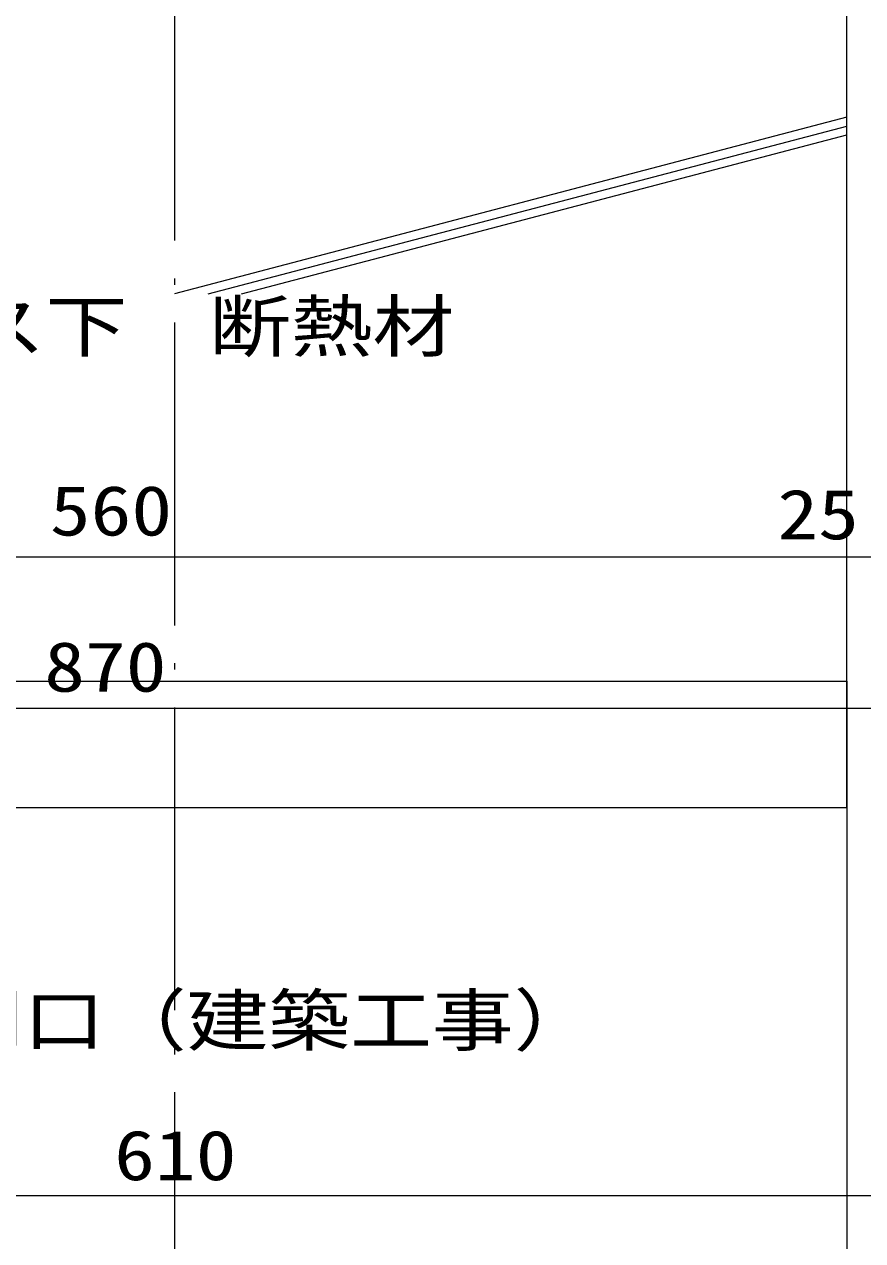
# Model space of a CAD drawing. Units: millimetres at full size, sheet at 1:10; details may follow other scales. Extents: x -1350 to 1480, y -1825 to 2250.
# Drawn here: x -414.8 to -82.6, y -433 to 49 of the extents above; entities that cross this region are included whole.
import ezdxf
from ezdxf.enums import TextEntityAlignment as Align

# ---------------------------------------------------------------- set-up
doc = ezdxf.new("R2010")
doc.units = ezdxf.units.MM
doc.header["$LTSCALE"] = 10
doc.linetypes.add('LONG_DASHED_DOTTED', pattern=[15.25, 12, -1.5, 0.25, -1.5])
for name, color, linetype, lineweight in [('0-0_50', 4, 'Continuous', 18), ('0-1_一般', 4, 'Continuous', 18), ('0-3_寸法', 4, 'Continuous', 18), ('0-9__0-2_プロット', 4, 'Continuous', 18), ('0-F_敷地', 4, 'Continuous', 18)]:
    doc.layers.add(name, color=color, linetype=linetype, lineweight=lineweight)
doc.styles.add('HGSｺﾞｼｯｸM', font='')
doc.styles.add('ＭＳ ゴシック', font='')
doc.styles.get('HGSｺﾞｼｯｸM').set_extended_font_data('HGSｺﾞｼｯｸM')
doc.styles.get('ＭＳ ゴシック').set_extended_font_data('MS Gothic')

msp = doc.modelspace()

# ---------------------------------------------------------------- linework, layer by layer
at = {"layer": '0-3_寸法'}
for p, q in [((80.04, -222.2), (-790.36, -222.2)), ((-50.16, -415.2), (-660.16, -415.2))]:
    msp.add_line(p, q, dxfattribs=at)
msp.add_lwpolyline([(80.04, -162.2), (-50.16, -162.2), (-75.16, -162.2), (-635.16, -162.2), (-660.16, -162.2), (-790.36, -162.2)], dxfattribs=at)
at = {"layer": '0-9__0-2_プロット', "linetype": 'LONG_DASHED_DOTTED'}
msp.add_line((-355.16, -1409.2), (-355.16, 2230.8), dxfattribs=at)
at = {"layer": '0-F_敷地'}
for p, q in [((-88.91, -261.33), (-88.91, 138.67)), ((-88.91, 12.17), (-355.29, -57.86)), ((-341.96, -57.86), (-88.91, 8.67)), ((-328.7, -57.86), (-88.91, 5.18)), ((-621.41, -211.33), (-88.91, -211.33)), ((-621.41, -261.33), (-88.91, -261.33))]:
    msp.add_line(p, q, dxfattribs=at)
msp.add_lwpolyline([(-621.41, -211.33), (-88.91, -211.33), (-88.91, -811.33), (-621.41, -811.33)], close=True, dxfattribs=at)

# ---------------------------------------------------------------- texts
at = {"layer": '0-0_50', "color": 7, "style": 'HGSｺﾞｼｯｸM', "width": 1.2}
msp.add_text('ルーフベース下\u3000断熱材', height=19.79, dxfattribs=at).set_placement((-600.71, -86.52), align=Align.BOTTOM_LEFT)
at = {"layer": '0-1_一般', "color": 7, "style": 'HGSｺﾞｼｯｸM', "width": 1.2}
msp.add_text('スラブ開口（建築工事）', height=19.79, dxfattribs=at).set_placement((-544.8, -361.54), align=Align.BOTTOM_LEFT)
at = {"layer": '0-3_寸法', "color": 7, "style": 'ＭＳ ゴシック', "width": 1.2}
for s, p in [('560', (-404.66, -159.53)), ('25', (-116.38, -161.03)), ('870', (-406.89, -221.41)), ('610', (-379.16, -415))]:
    msp.add_text(s, height=19.79, dxfattribs=at).set_placement(p, align=Align.BOTTOM_LEFT)

doc.saveas('drawing.dxf')
